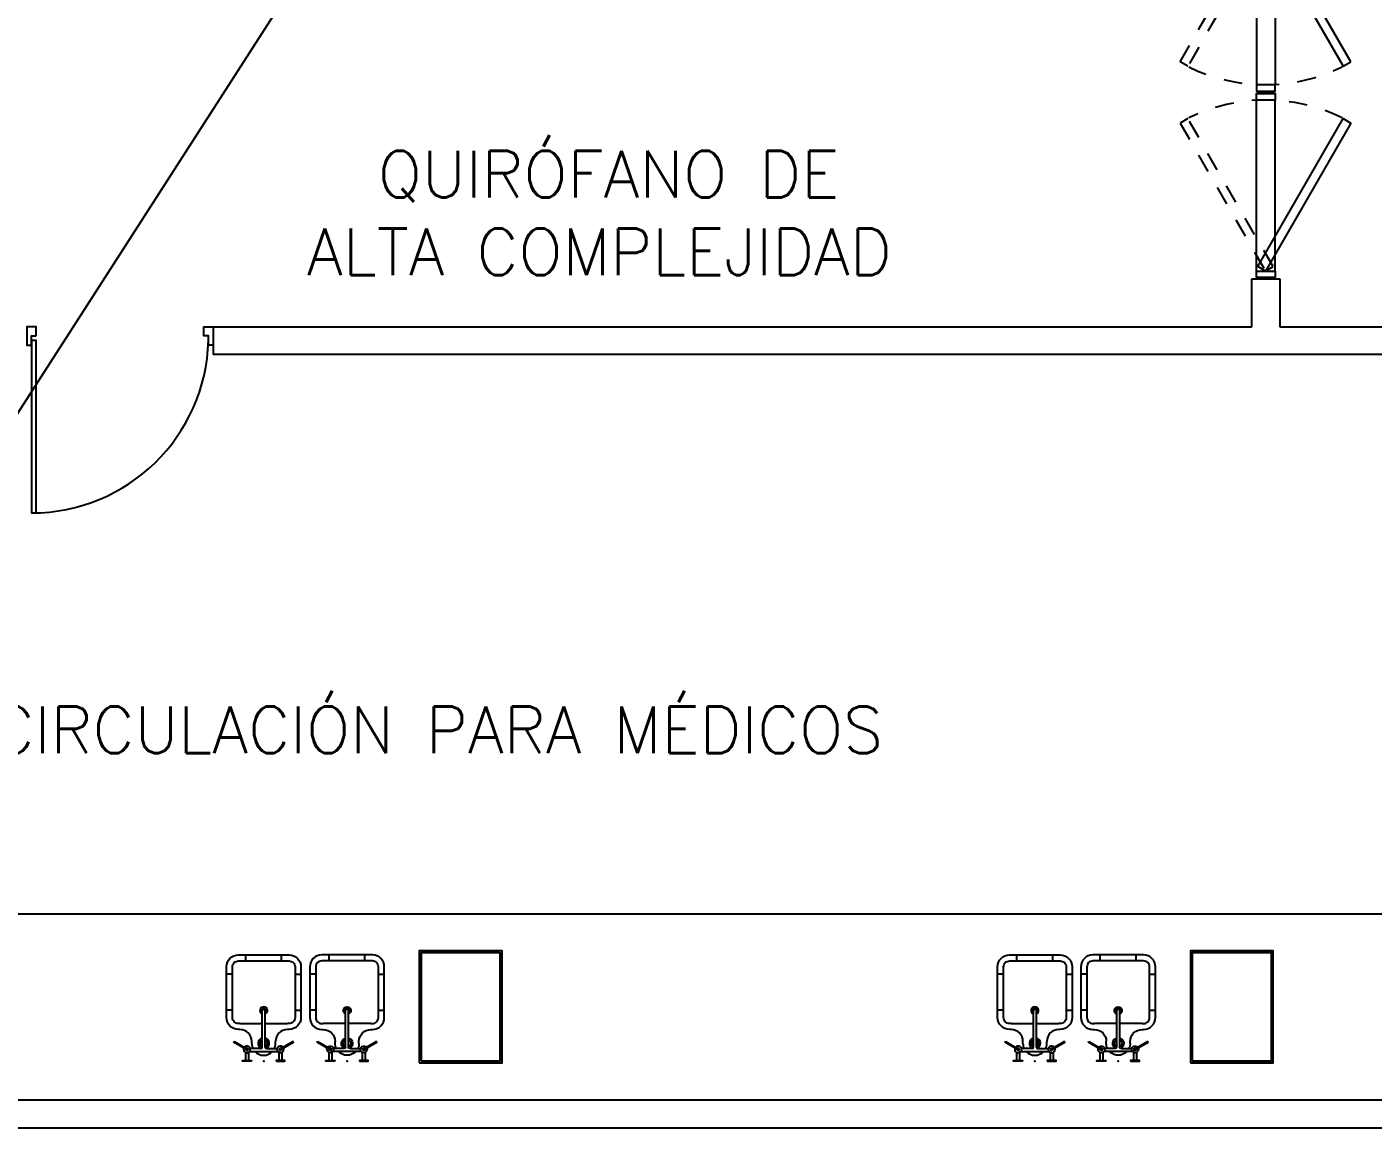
# Model space of a CAD drawing. Header units: metres. Extents: x -39 to 21688, y -24 to 9022.
# Drawn here: x 294.54 to 301.77, y 0 to 5.91 of the extents above; entities that cross this region are included whole.
import ezdxf

# ---------------------------------------------------------------- set-up
doc = ezdxf.new("R2010")
doc.units = ezdxf.units.M
doc.header["$MEASUREMENT"] = 0
doc.linetypes.add('HIDDEN2', pattern=[4.7625, 3.175, -1.5875])
doc.linetypes.add('HIDDEN4', pattern=[0.09375, 0.0625, -0.03125])
for name, color, linetype in [('AN-TEXTO', 3, 'Continuous'), ('AR-MOBILIRIO', 1, 'Continuous'), ('AR-MUROS', 6, 'Continuous'), ('AR-PUERTAS', 2, 'Continuous'), ('AR-VENTANAS', 2, 'Continuous'), ('MOBILIARIO', 42, 'Continuous')]:
    doc.layers.add(name, color=color, linetype=linetype)
doc.styles.add('REGULAR-2.5', font='romans.shx', dxfattribs={"height": 2.5})

# ---------------------------------------------------------------- blocks, each defined once
blk = doc.blocks.new('AR-PUERTA 1')
at = {"layer": 'AR-PUERTAS', "linetype": 'Continuous'}
for points in [[(0.9542, 0.0333), (0.9542, 0.9576), (0.9292, 0.9576), (0.9292, 0.0333)], [(0.0042, 0.0583), (0.0042, 0.0083), (0.0291, 0.0083), (0.0291, -0.0416), (-0.0208, -0.0416), (-0.0208, 0.0583)], [(0.9292, 0.0083), (0.9292, -0.0416), (0.9792, -0.0416), (0.9792, 0.0583), (0.9542, 0.0583), (0.9542, 0.0083)]]:
    blk.add_lwpolyline(points, close=True, dxfattribs=at)
blk.add_arc((0.9542, 0.0083), 0.9493, 89.99887, 178.49317, dxfattribs=at)
blk = doc.blocks.new('A$C18344971')
at = {"layer": 'AR-MOBILIRIO', "color": 250}
for p, q in [((0.102, 0.5226), (0.102, 0.5665)), ((0.118, 0.5226), (0.118, 0.5665)), ((0.2766, 0.5185), (0.1234, 0.5185)), ((0.282, 0.5226), (0.282, 0.5665)), ((0.298, 0.5226), (0.298, 0.5665)), ((0.184, 0.5025), (0.1275, 0.5025)), ((0.192, 0.4945), (0.192, 0.2985)), ((0.208, 0.4945), (0.208, 0.2985)), ((0.216, 0.5025), (0.2725, 0.5025)), ((0.032, 0.296), (0, 0.296)), ((0.368, 0.296), (0.4, 0.296)), ((0.032, 0.104), (0, 0.104)), ((0.368, 0.104), (0.4, 0.104)), ((0.104, 0.032), (0.104, 0)), ((0.296, 0.032), (0.296, 0))]:
    blk.add_line(p, q, dxfattribs=at)
at = {"layer": 'AR-MOBILIRIO'}
for p, q in [((0.136, 0.4745), (0.136, 0.464)), ((0.264, 0.4745), (0.264, 0.464)), ((0.192, 0.368), (0.072, 0.368)), ((0.328, 0.368), (0.208, 0.368))]:
    blk.add_line(p, q, dxfattribs=at)
at = {"layer": 'AR-MOBILIRIO', "color": 250}
for points in [[(0.0417, 0.4648), (0.1093, 0.5038), (0.1073, 0.5072), (0.0397, 0.4682)], [(0.134, 0.5705), (0.086, 0.5705), (0.086, 0.5665), (0.134, 0.5665)], [(0.266, 0.5705), (0.314, 0.5705), (0.314, 0.5665), (0.266, 0.5665)], [(0.3583, 0.4648), (0.2907, 0.5038), (0.2927, 0.5072), (0.3603, 0.4682)]]:
    blk.add_lwpolyline(points, close=True, dxfattribs=at)
at = {"layer": 'AR-MOBILIRIO'}
for points in [[(0.328, 0.4), (0.336, 0.4, -0.414214), (0.4, 0.336), (0.4, 0.064, -0.414214), (0.336, 0), (0.064, 0, -0.414214), (0, 0.064), (0, 0.336, -0.414214), (0.064, 0.4), (0.072, 0.4)], [(0.328, 0.368), (0.336, 0.368, -0.414214), (0.368, 0.336), (0.368, 0.064, -0.414214), (0.336, 0.032), (0.064, 0.032, -0.414214), (0.032, 0.064), (0.032, 0.336, -0.414214), (0.064, 0.368), (0.072, 0.368)]]:
    blk.add_lwpolyline(points, format="xyb", dxfattribs=at)
at = {"layer": 'AR-MOBILIRIO', "color": 250}
for centre, radius, start, end in [((0.11, 0.5065), 0.018, 217.66226, 202.33774), ((0.11, 0.5065), 0.006, 233.57818, 186.42182), ((0.29, 0.5065), 0.018, 337.66226, 322.33774), ((0.29, 0.5065), 0.006, 353.57818, 306.42182), ((0.2, 0.4745), 0.0298, 114.44356, 254.41224), ((0.2, 0.4745), 0.0203, 113.18497, 246.81503), ((0.184, 0.4945), 0.008, 0, 90), ((0.216, 0.4945), 0.008, 90, 180), ((0.2, 0.4745), 0.0298, 285.58776, 65.55644), ((0.2, 0.4745), 0.0203, 293.18497, 66.81503), ((0.2, 0.2985), 0.0203, 113.18497, 66.81503), ((0.2, 0.2985), 0.012, 131.81032, 48.18968), ((0.2, 0.2985), 0.008, 180, 0)]:
    blk.add_arc(centre, radius, start, end, dxfattribs=at)
at = {"layer": 'AR-MOBILIRIO'}
for centre, start, end in [((0.2, 0.4745), 43.43254, 136.56746), ((0.072, 0.464), 270, 0), ((0.2, 0.4745), 154.05552, 180), ((0.2, 0.4745), 0, 25.94448), ((0.328, 0.464), 180, 270)]:
    blk.add_arc(centre, 0.064, start, end, dxfattribs=at)
blk.add_point((0.2, 0.5705), dxfattribs=at)
blk = doc.blocks.new('AR-PUERTA DE DOBLE BATEO')
at = {"layer": 'AR-PUERTAS', "linetype": 'HIDDEN2'}
for p, q in [((-0.05, 0.9527), (-0.05, 0.0352)), ((0.05, 0.9527), (0.05, 0.0352)), ((-0.05, -0.9648), (-0.05, -0.0473)), ((0.05, -0.9648), (0.05, -0.0473))]:
    blk.add_line(p, q, dxfattribs=at)
at = {"layer": 'AR-PUERTAS', "color": 1, "linetype": 'HIDDEN4'}
for points in [[(-0.461, 0.1581), (-0.0023, 0.9527), (0.0391, 0.9288), (-0.4197, 0.1342)], [(-0.461, -0.1703), (-0.0023, -0.9648), (0.0391, -0.941), (-0.4197, -0.1464)]]:
    blk.add_lwpolyline(points, close=True, dxfattribs=at)
at = {"layer": 'AR-PUERTAS'}
for points in [[(0.05, 0.9878), (-0.05, 0.9878), (-0.05, 0.9527), (0.05, 0.9527)], [(0.4565, 0.1581), (-0.0023, 0.9527), (-0.0436, 0.9288), (0.4151, 0.1342)], [(-0.04, 0.9878), (-0.04, 0.9939), (0.04, 0.9939), (0.04, 0.9878)], [(0.05, 0.0352), (-0.05, 0.0352), (-0.05, 0), (0.05, 0)], [(-0.04, -0.0061), (-0.04, 0), (0.04, 0), (0.04, -0.0061)], [(0.05, -0.0473), (-0.05, -0.0473), (-0.05, -0.0122), (0.05, -0.0122)], [(-0.04, -0.0061), (-0.04, -0.0122), (0.04, -0.0122), (0.04, -0.0061)], [(0.4565, -0.1703), (-0.0023, -0.9648), (-0.0436, -0.941), (0.4151, -0.1464)], [(0.05, -1), (-0.05, -1), (-0.05, -0.9648), (0.05, -0.9648)], [(-0.04, -1), (-0.04, -1.0061), (0.04, -1.0061), (0.04, -1)]]:
    blk.add_lwpolyline(points, close=True, dxfattribs=at)
at = {"layer": 'AR-PUERTAS', "color": 1, "linetype": 'HIDDEN4'}
for centre, start, end in [((-0.0023, 0.9627), 243.65227, 296.34776), ((-0.0023, -0.9748), 63.65227, 116.34776)]:
    blk.add_arc(centre, 0.9278, start, end, dxfattribs=at)

msp = doc.modelspace()

# ---------------------------------------------------------------- linework, layer by layer
at = {"layer": 'AR-MOBILIRIO'}
for points in [[(296.64682, 0.35084), (297.09179, 0.35084), (297.09179, 0.95084), (296.64682, 0.95084)], [(296.65682, 0.36084), (297.08179, 0.36084), (297.08179, 0.94084), (296.65682, 0.94084)], [(300.78526, 0.35084), (301.23023, 0.35084), (301.23023, 0.95084), (300.78526, 0.95084)], [(300.79526, 0.36084), (301.22023, 0.36084), (301.22023, 0.94084), (300.79526, 0.94084)]]:
    msp.add_lwpolyline(points, close=True, dxfattribs=at)
at = {"layer": 'AR-MUROS'}
for p, q in [((301.11559, 4.3001), (301.11559, 4.55729)), ((301.11559, 4.55729), (301.26559, 4.55729)), ((301.26559, 4.55729), (301.26559, 4.3001)), ((295.54154, 4.3001), (301.11559, 4.3001)), ((301.26559, 4.3001), (303.26559, 4.3001)), ((303.8467, 4.1501), (295.54154, 4.1501))]:
    msp.add_line(p, q, dxfattribs=at)
for points in [[(377.59443, 56.44698), (377.59443, 16.81643), (377.59443, 0.00044), (289.65483, 0), (283.65483, 0), (283.65483, 12.40006), (283.80483, 12.40006), (283.80483, 11.5001)], [(295.54154, 4.3001), (295.54154, 4.1501)], [(339.01559, 0.15024), (289.65483, 0.15), (283.80483, 0.15), (283.80483, 4.1501)], [(292.06561, 1.15001), (308.42362, 1.15001)]]:
    msp.add_lwpolyline(points, dxfattribs=at)
at = {"layer": 'AR-VENTANAS'}
msp.add_lwpolyline([(313.35376, 0.83265), (311.1883, 8.0196), (307.12445, 7.62392), (301.97977, 7.76853), (297.06155, 7.8328), (293.16243, 1.77004), (293.13797, 2.80232), (286.36635, 0.85615), (285.99708, 5.96139), (290.76993, 7.88098), (285.60027, 9.45388), (307.41307, 28.19689)], dxfattribs=at)

# ---------------------------------------------------------------- block references
at = {"layer": 'AR-MOBILIRIO', "xscale": -1, "rotation": 180}
for p in [(296.05947, 0.92902), (300.19791, 0.92902)]:
    msp.add_blockref('A$C18344971', p, dxfattribs=at)
at = {"layer": 'AR-MUROS', "rotation": 180}
msp.add_blockref('AR-PUERTA 1', (295.52072, 4.25846), dxfattribs=at)
at = {"layer": 'AR-PUERTAS', "rotation": 1.358377682926622e-05}
msp.add_blockref('AR-PUERTA DE DOBLE BATEO', (301.19059, 5.56337), dxfattribs=at)
at = {"layer": 'MOBILIARIO', "rotation": 180}
for p in [(296.01223, 0.92902), (300.15066, 0.92902)]:
    msp.add_blockref('A$C18344971', p, dxfattribs=at)

# ---------------------------------------------------------------- texts
at = {"layer": 'AN-TEXTO', "char_height": 0.25, "attachment_point": 1, "style": 'REGULAR-2.5'}
for s, width, heights, insert in [('\\pi0.39943;QUIRÓFANO DE \\P\\pi0.01848;ALTA COMPLEJIDAD', 3.5369651, [0], (296.02538, 5.2437)), ('\\pi0.22058;CIRCULACIÓN PARA MÉDICOS ', 5.7863988, [0.30966], (294.13713, 2.26218))]:
    msp.add_mtext_dynamic_manual_height_columns(s, width=width, gutter_width=1.25, heights=heights, dxfattribs=dict(at, insert=insert))

doc.saveas('drawing.dxf')
